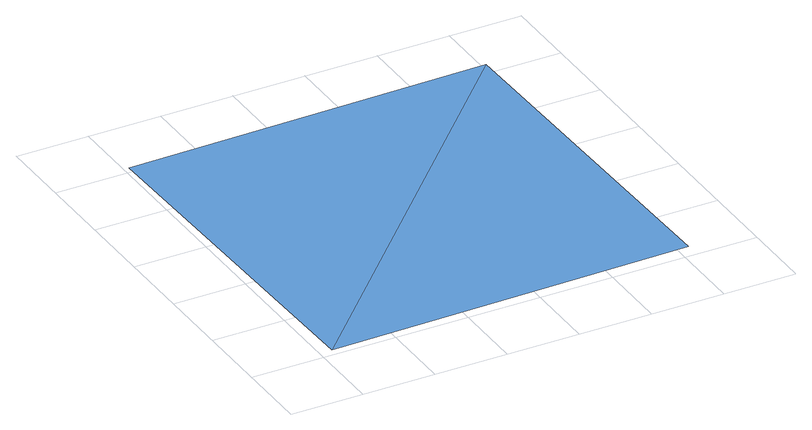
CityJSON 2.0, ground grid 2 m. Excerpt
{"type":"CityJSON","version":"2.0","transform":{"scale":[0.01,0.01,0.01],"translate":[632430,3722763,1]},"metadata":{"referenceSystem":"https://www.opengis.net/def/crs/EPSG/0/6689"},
"CityObjects":{
"waterbody1":{"type":"WaterBody","attributes":{"name":"福岡県津波浸水想定図","class":"1140","function":"2","WaterBodyTsunamiRiskAttribute.description":"1","WaterBodyTsunamiRiskAttribute.rank":"1"},"geometry":[{"type":"MultiSurface","lod":"1","boundaries":[[[0,1,2]],[[0,3,1]]]}]}
},
"vertices":[
[34,21,77],[1014,1040,77],[14,1021,77],[1033,40,77]
]}
